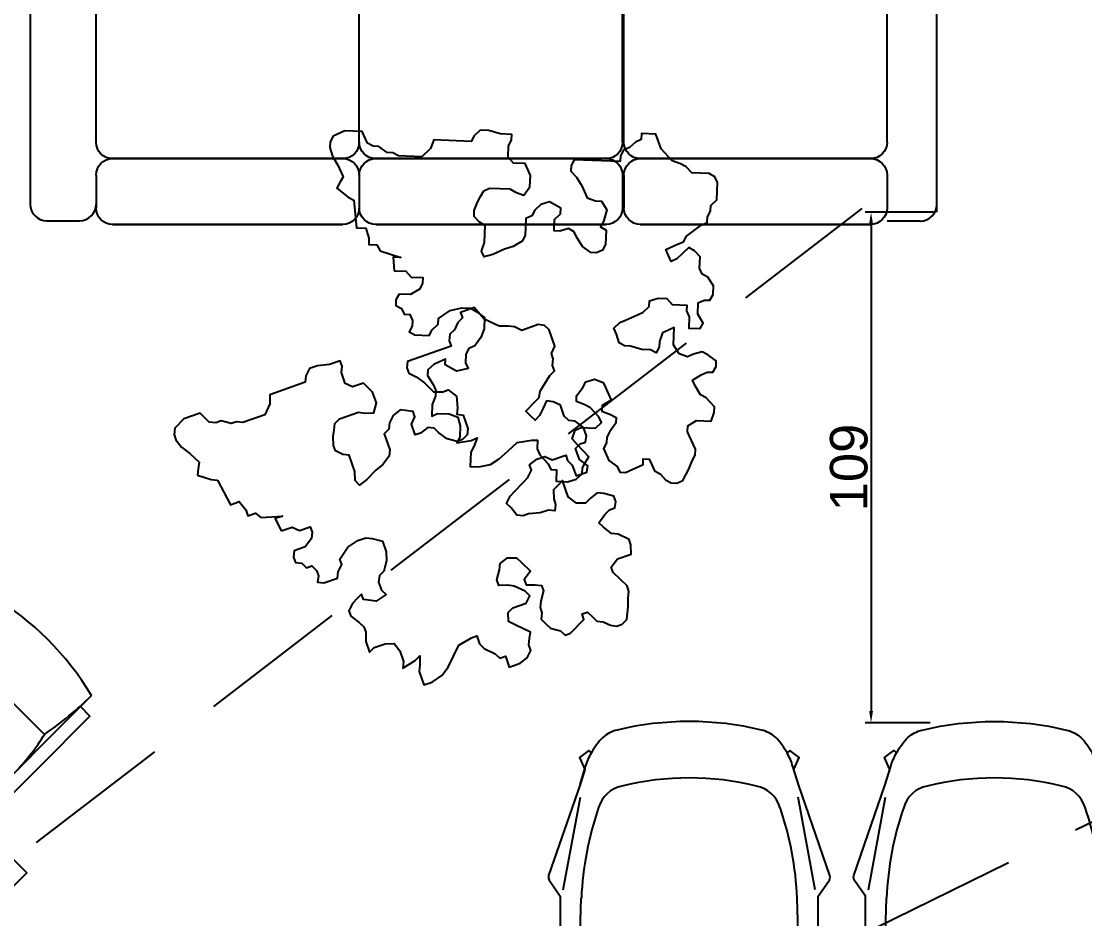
# Model space of a CAD drawing. Header units: inches. Extents: x 33469 to 138684, y -86444 to -29699.
# Drawn here: x 81348.8 to 81575.3, y -41197.2 to -41006 of the extents above; entities that cross this region are included whole.
import ezdxf

# ---------------------------------------------------------------- set-up
doc = ezdxf.new("R2010")
doc.units = ezdxf.units.IN
doc.header["$MEASUREMENT"] = 0
doc.linetypes.add('DASHED2', pattern=[9.525, 6.35, -3.175])
doc.layers.get('0').update_dxf_attribs({"lineweight": 9})
doc.layers.get('Defpoints').update_dxf_attribs({"lineweight": 15})
doc.layers.add('2d-yazı', color=255, linetype='Continuous', lineweight=20)
for name, color, linetype in [('B-FURNITURE', 22, 'Continuous'), ('dg_bitki', 57, 'Continuous'), ('dg_tavantara', 63, 'Continuous'), ('dg_tefris', 22, 'Continuous'), ('M40-KOLTUKSUNGERI', 136, 'Continuous')]:
    doc.layers.add(name, color=color, linetype=linetype)
doc.styles.get("Standard").update_dxf_attribs({"font": 'arial.ttf'})
doc.dimstyles.new('ISO-25', dxfattribs={"dimtxt": 8, "dimasz": 2.5, "dimexe": 1.25, "dimexo": 0.625, "dimtad": 1, "dimdec": 0, "dimtxsty": 'Standard', "dimcen": 2.5, "dimadec": 0, "dimazin": 0, "dimtfac": 1, "dimtdec": 0, "dimtmove": 0, "dimatfit": 3, "dimfxl": 1, "dimarcsym": 0})

# ---------------------------------------------------------------- blocks, each defined once
blk = doc.blocks.new('UI')
at = {"layer": 'B-FURNITURE', "color": 33}
for points in [[(189152.6, 81463.5), (189152.6, 82028.5)], [(189623.6, 82028.5), (189623.6, 81463.5)], [(189108.1, 81976.5), (189154.6, 81976.5)], [(189152.6, 81490), (189108.1, 81490), (189108.1, 81976.5)], [(189621.6, 81976.5), (189668.1, 81976.5), (189668.1, 81490), (189623.6, 81490)], [(189172.1, 81826.5), (189604.1, 81826.5)]]:
    blk.add_lwpolyline(points, dxfattribs=at)
for centre, radius, start, end in [((189388.1, 81090.1), 967.4, 75.9111, 104.0889), ((190456.1, 82052.3), 1303.7, 181.0501, 189.9778), ((188320.1, 82052.3), 1303.7, 350.0222, 358.9499), ((189896.6, 81656.3), 744.2, 166.7799, 178.5985), ((188879.6, 81656.3), 744.2, 1.4015, 13.2201), ((189388.1, 82560.2), 1121.7, 257.8807, 282.1193)]:
    blk.add_arc(centre, radius, start, end, dxfattribs=at)
blk = doc.blocks.new('A$C754E1EED')
at = {"layer": 'B-FURNITURE'}
blk.add_lwpolyline([(-0.7071, 0), (0, -0.7071), (0.7071, 0), (0, 0.7071)], close=True, dxfattribs=at)
at = {"layer": 'B-FURNITURE', "yscale": 0.001, "zscale": 0.001}
for p, xscale, rotation in [((191.164, 76.6713), -0.001, 44.9999999997052), ((-191.164, 76.6713), 0.001, 315.0000000002948), ((-76.6713, 191.164), -0.001, 135.0000000002948), ((76.6713, 191.164), 0.001, 224.9999999997052)]:
    blk.add_blockref('UI', p, dxfattribs=dict(at, xscale=xscale, rotation=rotation))
blk = doc.blocks.new('ıbguhbhgbn')
at = {"layer": 'M40-KOLTUKSUNGERI', "color": 43, "linetype": 'Continuous'}
for p, q in [((79449.38, -41190.86), (79519.01, -41190.86)), ((79519.01, -41190.86), (79449.38, -41190.86)), ((79444.41, -41205.79), (79444.41, -41195.84)), ((79523.99, -41205.79), (79523.99, -41195.84)), ((79449.38, -41210.76), (79519.01, -41210.76)), ((79519.01, -41210.76), (79449.38, -41210.76)), ((79444.41, -41215.73), (79444.41, -41265.47)), ((79523.99, -41215.73), (79523.99, -41265.47)), ((79519.01, -41270.44), (79449.38, -41270.44))]:
    blk.add_line(p, q, dxfattribs=at)
for centre, start, end in [((79449.38, -41195.84), 90, 180), ((79519.01, -41195.84), 0, 90), ((79449.38, -41205.79), 180, 270), ((79519.01, -41205.79), 270, 0), ((79449.38, -41215.73), 90, 180), ((79519.01, -41215.73), 0, 90), ((79449.38, -41265.47), 180, 270), ((79519.01, -41265.47), 270, 0)]:
    blk.add_arc(centre, 4.97, start, end, dxfattribs=at)
blk = doc.blocks.new('tyjtykrykykykt')
at = {"layer": 'M40-KOLTUKSUNGERI', "color": 43, "linetype": 'Continuous'}
for p, q in [((12839.39, 6234), (12846.4, 6234)), ((12835.89, 6230.5), (12835.89, 6181.43)), ((13025.45, 6232.3), (13018.44, 6232.3)), ((13028.96, 6228.79), (13028.96, 6179.72)), ((12839.39, 6177.92), (12846.4, 6177.92)), ((13025.49, 6177.86), (13018.48, 6177.86))]:
    blk.add_line(p, q, dxfattribs=at)
for centre, start, end in [((12839.39, 6230.5), 90, 180), ((12846.4, 6230.5), 0, 90), ((13025.45, 6228.79), 0, 90), ((12839.39, 6181.43), 180, 270), ((12846.4, 6181.43), 270, 0), ((13025.49, 6181.36), 270, 0)]:
    blk.add_arc(centre, 3.51, start, end, dxfattribs=at)
at = {"layer": '2d-yazı', "linetype": 'ByBlock', "xscale": -0.7047637455931884, "yscale": 0.7047637455931884, "zscale": 0.7047637455931884, "rotation": 180}
for p in [(-43139.63, -22852.7), (-43083.55, -22852.7), (-43027.18, -22852.7)]:
    blk.add_blockref('ıbguhbhgbn', p, dxfattribs=at)
blk = doc.blocks.new('75140rev')
at = {"layer": 'dg_tefris'}
for p, q in [((23386.56, -33310.99), (23390.22, -33291.23)), ((23440.26, -33310.99), (23436.59, -33291.23)), ((23451.56, -33310.99), (23455.22, -33291.23)), ((23505.26, -33310.99), (23501.59, -33291.23)), ((23390.19, -33319.92), (23390.41, -33312.8)), ((23436.62, -33319.92), (23436.4, -33312.8)), ((23455.19, -33319.92), (23455.41, -33312.8)), ((23501.62, -33319.92), (23501.4, -33312.8)), ((23390.19, -33395.4), (23390.41, -33402.52)), ((23436.62, -33395.4), (23436.4, -33402.52)), ((23455.19, -33395.4), (23455.41, -33402.52)), ((23501.62, -33395.4), (23501.4, -33402.52)), ((23386.56, -33404.33), (23390.22, -33424.09)), ((23440.26, -33404.33), (23436.59, -33424.09)), ((23451.56, -33404.33), (23455.22, -33424.09)), ((23505.26, -33404.33), (23501.59, -33424.09))]:
    blk.add_line(p, q, dxfattribs=at)
for points in [[(23440.89, -33320.16, 0.01607), (23440.88, -33319.29), (23440.88, -33312.33), (23443.08, -33309.2, 0.252596), (23443.36, -33307.96), (23436.69, -33288.59), (23435.67, -33285.34), (23436.81, -33282.79), (23434.81, -33281.29), (23434.25, -33281.81, 0.066256), (23431.83, -33278.52, 0.107007), (23428.8, -33276.95, 0.117795), (23398.01, -33276.95, 0.107007), (23394.98, -33278.52, 0.066256), (23392.56, -33281.81), (23392, -33281.29), (23390, -33282.79), (23391.14, -33285.34), (23390.13, -33288.59), (23383.45, -33307.96, 0.252596), (23383.74, -33309.2), (23385.93, -33312.33), (23385.93, -33319.29, 0.01607), (23385.92, -33320.16)], [(23450.92, -33320.16, -0.01607), (23450.93, -33319.29), (23450.93, -33312.33), (23448.74, -33309.2, -0.252596), (23448.45, -33307.96), (23455.13, -33288.59), (23456.14, -33285.34), (23455, -33282.79), (23457, -33281.29), (23457.56, -33281.81, -0.066256), (23459.98, -33278.52, -0.107007), (23463.01, -33276.95, -0.117795), (23493.8, -33276.95, -0.107007), (23496.83, -33278.52, -0.066256), (23499.25, -33281.81), (23499.81, -33281.29), (23501.81, -33282.79), (23500.67, -33285.34), (23501.69, -33288.59), (23508.36, -33307.96, -0.252596), (23508.08, -33309.2), (23505.88, -33312.33), (23505.88, -33319.29, -0.01607), (23505.89, -33320.16)], [(23390.13, -33288.59), (23391.33, -33284.73, -0.051252), (23392.56, -33281.81)], [(23436.69, -33288.59), (23435.48, -33284.73, 0.051252), (23434.25, -33281.81)], [(23455.13, -33288.59), (23456.33, -33284.73, -0.051252), (23457.56, -33281.81)], [(23501.69, -33288.59), (23500.48, -33284.73, 0.051252), (23499.25, -33281.81)], [(23440.89, -33395.16, -0.01607), (23440.88, -33396.02), (23440.88, -33402.99), (23443.08, -33406.12, -0.252596), (23443.36, -33407.35), (23436.69, -33426.73), (23435.67, -33429.98), (23436.81, -33432.53), (23434.81, -33434.02), (23434.25, -33433.5, -0.066256), (23431.83, -33436.8, -0.107007), (23428.8, -33438.37, -0.117795), (23398.01, -33438.37, -0.107007), (23394.98, -33436.8, -0.066256), (23392.56, -33433.5), (23392, -33434.02), (23390, -33432.53), (23391.14, -33429.98), (23390.13, -33426.73), (23383.45, -33407.35, -0.252596), (23383.74, -33406.12), (23385.93, -33402.99), (23385.93, -33396.02, -0.01607), (23385.92, -33395.16)], [(23450.92, -33395.16, 0.01607), (23450.93, -33396.02), (23450.93, -33402.99), (23448.74, -33406.12, 0.252596), (23448.45, -33407.35), (23455.13, -33426.73), (23456.14, -33429.98), (23455, -33432.53), (23457, -33434.02), (23457.56, -33433.5, 0.066256), (23459.98, -33436.8, 0.107007), (23463.01, -33438.37, 0.117795), (23493.8, -33438.37, 0.107007), (23496.83, -33436.8, 0.066256), (23499.25, -33433.5), (23499.81, -33434.02), (23501.81, -33432.53), (23500.67, -33429.98), (23501.69, -33426.73), (23508.36, -33407.35, 0.252596), (23508.08, -33406.12), (23505.88, -33402.99), (23505.88, -33396.02, 0.01607), (23505.89, -33395.16)], [(23390.13, -33426.73), (23391.33, -33430.59, 0.051252), (23392.56, -33433.5)], [(23436.69, -33426.73), (23435.48, -33430.59, -0.051252), (23434.25, -33433.5)], [(23455.13, -33426.73), (23456.33, -33430.59, 0.051252), (23457.56, -33433.5)], [(23501.69, -33426.73), (23500.48, -33430.59, -0.051252), (23499.25, -33433.5)]]:
    blk.add_lwpolyline(points, format="xyb", dxfattribs=at)
blk.add_lwpolyline([(23515.91, -33395.16), (23375.91, -33395.16), (23375.91, -33320.16), (23515.91, -33320.16), (23515.91, -33395.16)], dxfattribs=at)
for centre, radius, start, end in [((23413.41, -33347.89), 60.73, 76.3349, 103.6651), ((23478.41, -33347.89), 60.73, 76.3349, 103.6651), ((23400.45, -33295.41), 6.67, 102.0264, 162.7719), ((23426.36, -33295.41), 6.67, 17.2281, 77.9736), ((23465.45, -33295.41), 6.67, 102.0264, 162.7719), ((23491.36, -33295.41), 6.67, 17.2281, 77.9736), ((23460.42, -33316.02), 70.08, 161.1966, 177.3687), ((23366.4, -33316.02), 70.08, 2.6313, 18.8034), ((23525.42, -33316.02), 70.08, 161.1966, 177.3687), ((23431.4, -33316.02), 70.08, 2.6313, 18.8034), ((23388.09, -33319.85), 2.1, 351.6176, 358.2503), ((23438.73, -33319.85), 2.1, 181.7497, 188.3824), ((23453.09, -33319.85), 2.1, 351.6176, 358.2503), ((23503.73, -33319.85), 2.1, 181.7497, 188.3824), ((23388.09, -33395.46), 2.1, 1.7497, 8.3824), ((23438.73, -33395.46), 2.1, 171.6176, 178.2503), ((23453.09, -33395.46), 2.1, 1.7497, 8.3824), ((23503.73, -33395.46), 2.1, 171.6176, 178.2503), ((23460.42, -33399.3), 70.08, 182.6313, 198.8034), ((23366.4, -33399.3), 70.08, 341.1966, 357.3687), ((23525.42, -33399.3), 70.08, 182.6313, 198.8034), ((23431.4, -33399.3), 70.08, 341.1966, 357.3687), ((23400.45, -33419.91), 6.67, 197.2281, 257.9736), ((23426.36, -33419.91), 6.67, 282.0264, 342.7719), ((23465.45, -33419.91), 6.67, 197.2281, 257.9736), ((23491.36, -33419.91), 6.67, 282.0264, 342.7719), ((23413.41, -33367.42), 60.73, 256.3349, 283.6651), ((23478.41, -33367.42), 60.73, 256.3349, 283.6651)]:
    blk.add_arc(centre, radius, start, end, dxfattribs=at)
blk = doc.blocks.new('*D362')
at = {"color": 0, "lineweight": -2, "transparency": 16777216}
for p, q in [((81543.12, -41046.68), (81528.55, -41046.68)), ((81529.8, -41049.18), (81529.8, -41152.92)), ((81542.38, -41155.42), (81528.55, -41155.42))]:
    blk.add_line(p, q, dxfattribs=at)
at = {"color": 0, "transparency": 16777216}
for points in [[(81529.39, -41049.18), (81530.22, -41049.18), (81529.8, -41046.68)], [(81529.39, -41152.92), (81530.22, -41152.92), (81529.8, -41155.42)]]:
    blk.add_solid(points, dxfattribs=at)
at = {"layer": 'Defpoints', "color": 0, "transparency": 16777216}
for p in [(81543.74, -41046.68), (81529.8, -41155.42), (81543, -41155.42)]:
    blk.add_point(p, dxfattribs=at)
at = {"color": 0, "transparency": 16777216, "insert": (81525.09, -41101.05), "char_height": 8, "attachment_point": 5, "rotation": 90}
blk.add_mtext('109', dxfattribs=at)
blk = doc.blocks.new('dzfhtshrhsj')
at = {"layer": 'dg_tavantara', "linetype": 'DASHED2', "ltscale": 5}
for q in [(13389.34, 7624.37), (13529.85, 7538.41)]:
    blk.add_line((12835.84, 7199.08), q, dxfattribs=at)
blk = doc.blocks.new('rere')
at = {"layer": 'dg_bitki'}
for points in [[(19016.09, -33950.02), (19019.16, -33950.02), (19020.69, -33948.49), (19023.76, -33948.49), (19023.76, -33946.96), (19022.99, -33945.43), (19020.69, -33943.9), (19017.63, -33943.9), (19016.86, -33942.36), (19016.86, -33940.83), (19018.39, -33940.07), (19019.16, -33938.54), (19020.69, -33938.54), (19021.46, -33937), (19021.46, -33935.47), (19020.69, -33933.94), (19022.23, -33933.18), (19026.06, -33933.18), (19026.82, -33934.71), (19028.36, -33936.24), (19028.36, -33937.77), (19031.42, -33940.07), (19034.49, -33940.83), (19036.79, -33940.83), (19038.32, -33940.07), (19040.62, -33938.54), (19040.62, -33935.47), (19039.85, -33933.18), (19038.32, -33930.88), (19036.79, -33930.11), (19036.02, -33928.58), (19036.02, -33926.28), (19036.79, -33924.75), (19033.72, -33923.99), (19030.66, -33925.52), (19030.66, -33927.05), (19029.12, -33926.28), (19027.59, -33925.52), (19026.06, -33923.99), (19026.06, -33922.46), (19027.59, -33920.16), (19028.36, -33918.63), (19028.36, -33917.1), (19027.59, -33914.8), (19027.59, -33911.74), (19029.12, -33912.5), (19032.19, -33912.5), (19034.49, -33911.74), (19035.26, -33909.44), (19035.26, -33906.38), (19034.49, -33904.84), (19038.32, -33905.61), (19039.85, -33906.38), (19039.09, -33904.08), (19038.32, -33902.55), (19038.32, -33898.72), (19040.62, -33898.72), (19043.69, -33899.48), (19045.99, -33901.02), (19048.29, -33903.31), (19050.58, -33905.61), (19054.42, -33906.38), (19055.95, -33906.38), (19055.95, -33904.08), (19056.72, -33902.55), (19059.02, -33900.25), (19059.78, -33898.72), (19061.32, -33898.72), (19061.32, -33895.66), (19064.38, -33895.66), (19066.68, -33896.42), (19068.21, -33897.95), (19068.21, -33899.48), (19068.98, -33901.02), (19069.75, -33902.55), (19066.68, -33905.61), (19065.15, -33907.14), (19065.91, -33909.44), (19067.45, -33910.2), (19071.28, -33910.2), (19072.81, -33911.74), (19072.05, -33913.27), (19069.75, -33915.56), (19068.21, -33916.33), (19065.91, -33917.1), (19065.91, -33918.63), (19067.45, -33920.92), (19068.21, -33922.46), (19070.51, -33923.22), (19072.81, -33922.46), (19073.58, -33920.92), (19075.11, -33917.86), (19072.81, -33916.33), (19072.81, -33914.8), (19075.11, -33914.03), (19076.65, -33913.27), (19076.65, -33911.74), (19075.11, -33909.44), (19074.35, -33907.91), (19074.35, -33906.38), (19073.58, -33904.84), (19074.35, -33903.31), (19075.11, -33901.78), (19077.41, -33900.25), (19078.18, -33898.72), (19079.71, -33898.72), (19084.31, -33901.02), (19084.31, -33902.55), (19085.84, -33902.55), (19086.61, -33901.02), (19087.38, -33899.48), (19088.91, -33898.72), (19090.44, -33897.19), (19091.97, -33896.42), (19093.51, -33896.42), (19095.04, -33897.19), (19096.57, -33900.25), (19097.34, -33902.55), (19098.11, -33904.08), (19098.11, -33905.61), (19095.81, -33910.2), (19095.81, -33911.74), (19098.11, -33913.27), (19101.94, -33913.27), (19102.71, -33915.56), (19102.71, -33917.1), (19100.41, -33919.39), (19098.87, -33920.16), (19097.34, -33922.46), (19096.57, -33923.99), (19098.87, -33925.52), (19100.41, -33926.28), (19101.94, -33926.28), (19102.71, -33927.82), (19102.71, -33929.35), (19100.41, -33930.88), (19098.87, -33931.64), (19096.57, -33930.88), (19095.04, -33930.11), (19092.74, -33930.88), (19091.21, -33933.18), (19091.21, -33937.77), (19089.68, -33937), (19088.14, -33936.24), (19087.38, -33933.94), (19087.38, -33932.41), (19086.61, -33930.88), (19085.08, -33931.64), (19082.78, -33931.64), (19079.71, -33932.41), (19078.18, -33932.41), (19076.65, -33933.18), (19075.88, -33935.47), (19075.11, -33937), (19076.65, -33938.54), (19078.18, -33939.3), (19081.24, -33940.83), (19082.78, -33941.6), (19084.31, -33943.13), (19084.31, -33944.66), (19086.61, -33945.43), (19088.91, -33945.43), (19090.44, -33943.9), (19094.27, -33943.9), (19094.27, -33942.36), (19095.04, -33940.83), (19095.04, -33937.77), (19098.11, -33937.77), (19098.87, -33939.3), (19097.34, -33941.6), (19097.34, -33944.66), (19098.87, -33945.43), (19100.41, -33945.43), (19101.17, -33946.96), (19101.17, -33949.26), (19099.64, -33951.55), (19098.11, -33952.32), (19097.34, -33953.85), (19097.34, -33956.91), (19095.81, -33958.44), (19094.27, -33959.21), (19092.74, -33957.68), (19091.21, -33956.15), (19089.68, -33955.38), (19088.91, -33956.91), (19088.14, -33958.44), (19091.21, -33959.98), (19092.74, -33960.74), (19093.51, -33962.27), (19097.34, -33965.33), (19098.87, -33966.1), (19098.87, -33967.63), (19099.64, -33969.16), (19099.64, -33970.69), (19101.17, -33972.23), (19101.17, -33976.82), (19100.41, -33978.35), (19098.87, -33979.12), (19094.27, -33979.12), (19092.74, -33980.65), (19091.21, -33981.41), (19088.91, -33982.18), (19085.84, -33985.24), (19084.31, -33989.07), (19080.48, -33989.07), (19080.48, -33987.54), (19078.94, -33986.77), (19077.41, -33985.24), (19075.88, -33984.48), (19075.11, -33982.95), (19075.11, -33981.41), (19062.85, -33981.41), (19062.08, -33979.88), (19062.08, -33978.35), (19063.62, -33976.82), (19065.15, -33974.52), (19065.91, -33972.99), (19066.68, -33971.46), (19068.98, -33970.69), (19070.51, -33970.69), (19072.05, -33968.4), (19071.28, -33965.33), (19070.51, -33963.8), (19072.05, -33963.04), (19072.05, -33959.21), (19071.28, -33957.68), (19069.75, -33956.91), (19068.21, -33956.91), (19065.91, -33958.44), (19064.38, -33960.74), (19063.62, -33962.27), (19062.08, -33963.04), (19059.78, -33962.27), (19058.25, -33962.27), (19058.25, -33965.33), (19059.78, -33966.87), (19059.78, -33968.4), (19056.72, -33969.93), (19054.42, -33969.16), (19052.88, -33967.63), (19052.12, -33966.1), (19050.58, -33965.33), (19050.58, -33960.74), (19049.82, -33959.21), (19047.52, -33957.68), (19045.22, -33956.91), (19042.15, -33955.38), (19039.85, -33954.62), (19039.09, -33956.15), (19039.85, -33958.44), (19039.85, -33963.04), (19038.32, -33963.8), (19036.79, -33965.33), (19036.79, -33966.87), (19037.55, -33969.16), (19038.32, -33970.69), (19039.09, -33972.23), (19040.62, -33972.99), (19045.99, -33972.99), (19047.52, -33972.23), (19049.82, -33971.46), (19051.35, -33973.76), (19051.35, -33976.82), (19049.82, -33979.88), (19046.75, -33979.88), (19045.22, -33981.41), (19045.22, -33984.48), (19045.99, -33986.01), (19045.99, -33987.54), (19042.92, -33987.54), (19039.85, -33988.31), (19037.55, -33988.31), (19036.02, -33986.77), (19035.26, -33985.24), (19025.29, -33985.24), (19024.52, -33982.95), (19022.23, -33980.65), (19016.09, -33980.65), (19014.56, -33981.41), (19013.03, -33981.41), (19010.73, -33982.95), (19009.19, -33982.95), (19007.66, -33983.71), (19006.13, -33986.77), (19001.53, -33986.77), (18998.46, -33985.24), (18997.7, -33983.71), (18997.7, -33982.18), (18998.46, -33979.88), (19000, -33977.59), (19001.53, -33974.52), (19000.76, -33972.99), (19000, -33971.46), (19003.06, -33969.16), (19004.6, -33968.4)], [(19004.6, -33968.4), (19005.66, -33961.09), (19008.14, -33961.09), (19009.05, -33958.44), (19009.05, -33956.79), (19011.19, -33956.79), (19012.19, -33955.22), (19017.72, -33953.65), (19015.66, -33953.65), (19016.09, -33950.02)]]:
    blk.add_lwpolyline(points, dxfattribs=at)

msp = doc.modelspace()

# ---------------------------------------------------------------- block references
for name, p in [('tyjtykrykykykt', (68514.785, -47226.397)), ('dzfhtshrhsj', (68138.551, -48670.212))]:
    msp.add_blockref(name, p)
at = {"xscale": 63.96597229164649, "yscale": 63.96597229164649, "zscale": 63.96597229164649}
msp.add_blockref('A$C754E1EED', (81304.695, -41187.403), dxfattribs=at)
at = {"layer": 'dg_bitki', "yscale": 0.8, "zscale": 0.8}
for p, xscale, rotation in [((65179.944, -67612.709), -0.7999999999999997, 177.7913785767114), ((76075.107, -71785.391), -0.7999999999999994, 199.3973751933482)]:
    msp.add_blockref('rere', p, dxfattribs=dict(at, xscale=xscale, rotation=rotation))
at = {"layer": 'dg_tefris'}
msp.add_blockref('75140rev', (58077.668, -7880.032), dxfattribs=at)

# ---------------------------------------------------------------- dimensions: what is measured, and where the dimension line sits
dim = msp.add_linear_dim(base=(81529.803, -41155.418), p1=(81543.741, -41046.681), p2=(81543.002, -41155.418), angle=90, dimstyle='ISO-25')
dim.commit()
dim.dimension.update_dxf_attribs({"geometry": '*D362', "text_midpoint": (81525.094, -41101.05)})

doc.saveas('drawing.dxf')
